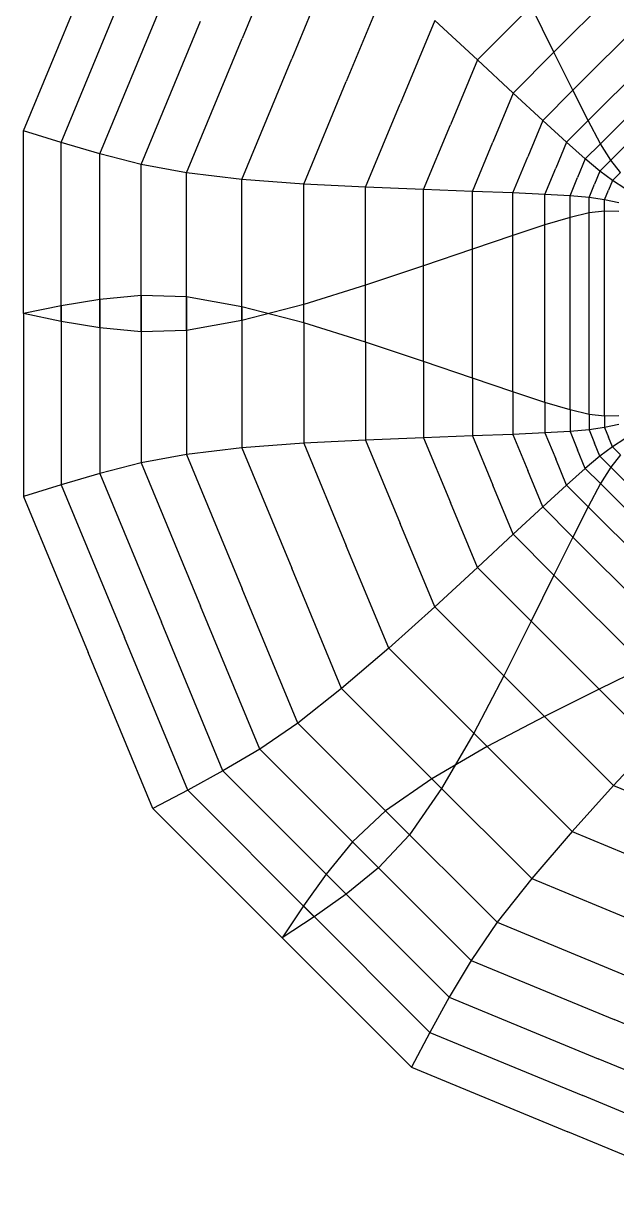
# Model space of a CAD drawing. Extents: x -1525 to 1525, y -1525 to 1545.
# Drawn here: x -1525 to -501, y -1525 to 501 of the extents above; entities that cross this region are included whole.
import ezdxf

# ---------------------------------------------------------------- set-up
doc = ezdxf.new("R2010")
doc.units = 0

msp = doc.modelspace()

# ---------------------------------------------------------------- linework, layer by layer
at = {"layer": 'CutLine', "color": 250, "linetype": 'CONTINUOUS'}
for p, q in [((-1525.4, 315.9), (-1413.7, 585.6)), ((-1525.4, 0), (-1525.4, 315.9)), ((-1525.4, 0), (-1525.4, 0)), ((-1525.4, 0), (-1525.4, -315.9)), ((-1525.4, -315.9), (-1413.7, -585.6)), ((-1302, -855.2), (-1413.7, -585.6)), ((-1078.6, -1078.6), (-1302, -855.2)), ((-1078.6, -1078.6), (-1078.6, -1078.6)), ((-1078.6, -1078.6), (-855.2, -1302)), ((-855.2, -1302), (-585.6, -1413.7)), ((-315.9, -1525.4), (-585.6, -1413.7))]:
    msp.add_line(p, q, dxfattribs=at)
at = {"layer": 'MountainLine', "color": 1, "linetype": 'CONTINUOUS'}
for p, q in [((-609.4, 451.7), (-451.7, 609.4)), ((-576.8, 385.9), (-385.9, 576.8)), ((-550.3, 333.5), (-333.5, 550.3)), ((-648.8, 531.5), (-741.7, 438.6)), ((-529, 293.7), (-293.7, 529)), ((-511.2, 265.1), (-265.1, 511.2)), ((-741.7, 438.6), (-815.2, 506.6)), ((-679.8, 381.2), (-741.7, 438.6)), ((-679.8, 381.2), (-715.1, 296.2)), ((-628.8, 333.9), (-679.8, 381.2)), ((-628.8, 333.9), (-654.7, 271.2)), ((-587.6, 296.2), (-628.8, 333.9)), ((-1460.4, 295.8), (-1525.4, 315.9)), ((-1525.4, 0), (-1525.4, 315.9)), ((-1525.4, 315.9), (-1525.4, 315.9)), ((-1393.7, 276.4), (-1460.4, 295.8)), ((-1460.4, -13.3), (-1460.4, 295.8)), ((-750.3, 211.1), (-715.1, 296.2)), ((-587.6, 296.2), (-606.3, 251.1)), ((-555.4, 267.4), (-587.6, 296.2)), ((-1322.1, 258), (-1393.7, 276.4)), ((-1393.7, -24.5), (-1393.7, 276.4)), ((-680.7, 208.5), (-654.7, 271.2)), ((-555.4, 267.4), (-568.6, 235.5)), ((-530.1, 246.2), (-555.4, 267.4)), ((-1244, 243.1), (-1322.1, 258)), ((-1322.1, -31.6), (-1322.1, 258)), ((-625, 206.1), (-606.3, 251.1)), ((-530.1, 246.2), (-539.5, 223.5)), ((-508.6, 230.2), (-530.1, 246.2)), ((-1148.3, 232), (-1244, 243.1)), ((-1244, -29.1), (-1244, 243.1)), ((-1041.4, 223.7), (-1148.3, 232)), ((-1148.3, -11.6), (-1148.3, 232)), ((-934.7, 218.3), (-1041.4, 223.7)), ((-1041.4, 16.1), (-1041.4, 223.7)), ((-581.7, 203.7), (-568.6, 235.5)), ((-548.9, 200.7), (-539.5, 223.5)), ((-508.6, 230.2), (-515.5, 213.5)), ((-487.1, 216.5), (-508.6, 230.2)), ((-834.6, 214.3), (-934.7, 218.3)), ((-934.7, 49.4), (-934.7, 218.3)), ((-750.3, 211.1), (-834.6, 214.3)), ((-834.6, 82.9), (-834.6, 214.3)), ((-680.7, 208.5), (-750.3, 211.1)), ((-625, 206.1), (-680.7, 208.5)), ((-581.7, 203.7), (-625, 206.1)), ((-548.9, 200.7), (-581.7, 203.7)), ((-522.4, 196.8), (-515.5, 213.5)), ((-522.4, 196.8), (-548.9, 200.7)), ((-497.6, 191.3), (-522.4, 196.8)), ((-581.7, -166.3), (-581.7, 166.3)), ((-548.9, -174.1), (-548.9, 174.1)), ((-522.4, -177.2), (-522.4, 177.2)), ((-625, -153.3), (-625, 153.3)), ((-680.7, -135), (-680.7, 135)), ((-750.3, -111.5), (-750.3, 111.5)), ((-1393.7, 24.5), (-1393.7, -276.4)), ((-1322.1, 31.6), (-1322.1, -258)), ((-1244, 29.1), (-1244, -243.1)), ((-1460.4, 13.3), (-1460.4, -295.8)), ((-1148.3, 11.6), (-1148.3, -232)), ((-1525.4, 0), (-1525.4, -315.9)), ((-1041.4, -16.1), (-1041.4, -223.7)), ((-934.7, -49.4), (-934.7, -218.3)), ((-834.6, -82.9), (-834.6, -214.3)), ((-548.9, -200.7), (-581.7, -203.7)), ((-522.4, -196.8), (-548.9, -200.7)), ((-548.9, -200.7), (-539.5, -223.5)), ((-497.6, -191.3), (-522.4, -196.8)), ((-522.4, -196.8), (-515.5, -213.5)), ((-934.7, -218.3), (-1041.4, -223.7)), ((-834.6, -214.3), (-934.7, -218.3)), ((-750.3, -211.1), (-834.6, -214.3)), ((-680.7, -208.5), (-750.3, -211.1)), ((-750.3, -211.1), (-715.1, -296.2)), ((-625, -206.1), (-680.7, -208.5)), ((-680.7, -208.5), (-654.7, -271.2)), ((-581.7, -203.7), (-625, -206.1)), ((-625, -206.1), (-606.3, -251.1)), ((-581.7, -203.7), (-568.6, -235.5)), ((-508.6, -230.2), (-515.5, -213.5)), ((-487.1, -216.5), (-508.6, -230.2)), ((-1244, -243.1), (-1322.1, -258)), ((-1148.3, -232), (-1244, -243.1)), ((-1041.4, -223.7), (-1148.3, -232)), ((-555.4, -267.4), (-568.6, -235.5)), ((-530.1, -246.2), (-539.5, -223.5)), ((-508.6, -230.2), (-530.1, -246.2)), ((-1322.1, -258), (-1393.7, -276.4)), ((-587.6, -296.2), (-606.3, -251.1)), ((-530.1, -246.2), (-555.4, -267.4)), ((-1393.7, -276.4), (-1460.4, -295.8)), ((-628.8, -333.9), (-654.7, -271.2)), ((-555.4, -267.4), (-587.6, -296.2)), ((-265.1, -511.2), (-511.2, -265.1)), ((-1460.4, -295.8), (-1525.4, -315.9)), ((-679.8, -381.2), (-715.1, -296.2)), ((-587.6, -296.2), (-628.8, -333.9)), ((-293.7, -529), (-529, -293.7)), ((-1525.4, -315.9), (-1525.4, -315.9)), ((-628.8, -333.9), (-679.8, -381.2)), ((-333.5, -550.3), (-550.3, -333.5)), ((-679.8, -381.2), (-741.7, -438.6)), ((-385.9, -576.8), (-576.8, -385.9)), ((-741.7, -438.6), (-815.2, -506.6)), ((-648.8, -531.5), (-741.7, -438.6)), ((-451.7, -609.4), (-609.4, -451.7)), ((-815.2, -506.6), (-894.6, -578.2)), ((-695.8, -626), (-815.2, -506.6)), ((-894.6, -578.2), (-976, -647.9)), ((-747.8, -725), (-894.6, -578.2)), ((-976, -647.9), (-1051.5, -707.7)), ((-803.7, -820.2), (-976, -647.9)), ((-531.5, -648.8), (-438.6, -741.7)), ((-1051.5, -707.7), (-1117.3, -752.4)), ((-859, -900.2), (-1051.5, -707.7)), ((-626, -695.8), (-506.6, -815.2)), ((-725, -747.8), (-578.2, -894.6)), ((-438.6, -741.7), (-506.6, -815.2)), ((-1117.3, -752.4), (-1180.9, -790.1)), ((-912.5, -957.2), (-1117.3, -752.4)), ((-1180.9, -790.1), (-1241.8, -823.5)), ((-968.2, -1002.9), (-1180.9, -790.1)), ((-820.2, -803.7), (-647.9, -976)), ((-1241.8, -823.5), (-1302, -855.2)), ((-1023.2, -1042), (-1241.8, -823.5)), ((-506.6, -815.2), (-578.2, -894.6)), ((-1078.6, -1078.6), (-1302, -855.2)), ((-1302, -855.2), (-1302, -855.2)), ((-900.2, -859), (-707.7, -1051.5)), ((-578.2, -894.6), (-647.9, -976)), ((-957.2, -912.5), (-752.4, -1117.3)), ((-1002.9, -968.2), (-790.1, -1180.9)), ((-647.9, -976), (-707.7, -1051.5)), ((-1042, -1023.2), (-823.5, -1241.8)), ((-707.7, -1051.5), (-752.4, -1117.3)), ((-1078.6, -1078.6), (-855.2, -1302)), ((-752.4, -1117.3), (-790.1, -1180.9)), ((-790.1, -1180.9), (-823.5, -1241.8)), ((-823.5, -1241.8), (-855.2, -1302)), ((-855.2, -1302), (-855.2, -1302))]:
    msp.add_line(p, q, dxfattribs=at)
at = {"layer": 'ValleyLine', "color": 5, "linetype": 'CONTINUOUS'}
for p, q in [((-1051.5, 707.7), (-1147.7, 475.4)), ((-976, 647.9), (-1062.2, 440)), ((-1525.4, 315.9), (-1413.7, 585.6)), ((-894.6, 578.2), (-968, 401)), ((-1460.4, 295.8), (-1351.1, 559.6)), ((-1393.7, 276.4), (-1287.3, 533.2)), ((-609.4, 451.7), (-648.8, 531.5)), ((-1322.1, 258), (-1219.7, 505.2)), ((-815.2, 506.6), (-874.9, 362.4)), ((-1244, 243.1), (-1147.7, 475.4)), ((-609.4, 451.7), (-679.8, 381.2)), ((-576.8, 385.9), (-609.4, 451.7)), ((-1148.3, 232), (-1062.2, 440)), ((-741.7, 438.6), (-788.2, 326.5)), ((-1041.4, 223.7), (-968, 401)), ((-576.8, 385.9), (-628.8, 333.9)), ((-550.3, 333.5), (-576.8, 385.9)), ((-934.7, 218.3), (-874.9, 362.4)), ((-834.6, 214.3), (-788.2, 326.5)), ((-550.3, 333.5), (-587.6, 296.2)), ((-529, 293.7), (-550.3, 333.5)), ((-529, 293.7), (-555.4, 267.4)), ((-511.2, 265.1), (-529, 293.7)), ((-511.2, 265.1), (-530.1, 246.2)), ((-494.7, 244.1), (-511.2, 265.1)), ((-494.7, 244.1), (-508.6, 230.2)), ((-750.3, 111.5), (-750.3, 211.1)), ((-680.7, 135), (-680.7, 208.5)), ((-625, 153.3), (-625, 206.1)), ((-581.7, 166.3), (-581.7, 203.7)), ((-548.9, 174.1), (-548.9, 200.7)), ((-522.4, 177.2), (-522.4, 196.8)), ((-581.7, 166.3), (-625, 153.3)), ((-548.9, 174.1), (-581.7, 166.3)), ((-522.4, 177.2), (-548.9, 174.1)), ((-497.6, 176.6), (-522.4, 177.2)), ((-625, 153.3), (-680.7, 135)), ((-680.7, 135), (-750.3, 111.5)), ((-750.3, 111.5), (-834.6, 82.9)), ((-834.6, 82.9), (-934.7, 49.4)), ((-834.6, -82.9), (-834.6, 82.9)), ((-934.7, 49.4), (-1041.4, 16.1)), ((-934.7, -49.4), (-934.7, 49.4)), ((-1393.7, 24.5), (-1460.4, 13.3)), ((-1322.1, 31.6), (-1393.7, 24.5)), ((-1393.7, 24.5), (-1393.7, -24.5)), ((-1244, 29.1), (-1322.1, 31.6)), ((-1322.1, 31.6), (-1322.1, -31.6)), ((-1148.3, 11.6), (-1244, 29.1)), ((-1244, 29.1), (-1244, -29.1)), ((-1460.4, 13.3), (-1525.4, 0)), ((-1460.4, 13.3), (-1460.4, -13.3)), ((-1041.4, 16.1), (-1148.3, -11.6)), ((-1041.4, -16.1), (-1148.3, 11.6)), ((-1148.3, 11.6), (-1148.3, -11.6)), ((-1041.4, -16.1), (-1041.4, 16.1)), ((-1460.4, -13.3), (-1525.4, 0)), ((-1525.4, 0), (-1525.4, 0)), ((-1525.4, 0), (-1525.4, 0)), ((-1525.4, 0), (-1525.4, 0)), ((-1393.7, -24.5), (-1460.4, -13.3)), ((-1148.3, -11.6), (-1244, -29.1)), ((-934.7, -49.4), (-1041.4, -16.1)), ((-1322.1, -31.6), (-1393.7, -24.5)), ((-1244, -29.1), (-1322.1, -31.6)), ((-834.6, -82.9), (-934.7, -49.4)), ((-750.3, -111.5), (-834.6, -82.9)), ((-680.7, -135), (-750.3, -111.5)), ((-750.3, -111.5), (-750.3, -211.1)), ((-625, -153.3), (-680.7, -135)), ((-680.7, -135), (-680.7, -208.5)), ((-581.7, -166.3), (-625, -153.3)), ((-625, -153.3), (-625, -206.1)), ((-548.9, -174.1), (-581.7, -166.3)), ((-581.7, -166.3), (-581.7, -203.7)), ((-522.4, -177.2), (-548.9, -174.1)), ((-548.9, -174.1), (-548.9, -200.7)), ((-497.6, -176.6), (-522.4, -177.2)), ((-522.4, -177.2), (-522.4, -196.8)), ((-934.7, -218.3), (-874.9, -362.4)), ((-834.6, -214.3), (-788.2, -326.5)), ((-1244, -243.1), (-1147.7, -475.4)), ((-1148.3, -232), (-1062.2, -440)), ((-1041.4, -223.7), (-968, -401)), ((-494.7, -244.1), (-508.6, -230.2)), ((-1322.1, -258), (-1219.7, -505.2)), ((-511.2, -265.1), (-530.1, -246.2)), ((-494.7, -244.1), (-511.2, -265.1)), ((-1393.7, -276.4), (-1287.3, -533.2)), ((-529, -293.7), (-555.4, -267.4)), ((-511.2, -265.1), (-529, -293.7)), ((-1460.4, -295.8), (-1351.1, -559.6)), ((-550.3, -333.5), (-587.6, -296.2)), ((-529, -293.7), (-550.3, -333.5)), ((-1525.4, -315.9), (-1413.7, -585.6)), ((-741.7, -438.6), (-788.2, -326.5)), ((-576.8, -385.9), (-628.8, -333.9)), ((-550.3, -333.5), (-576.8, -385.9)), ((-815.2, -506.6), (-874.9, -362.4)), ((-609.4, -451.7), (-679.8, -381.2)), ((-894.6, -578.2), (-968, -401)), ((-576.8, -385.9), (-609.4, -451.7)), ((-976, -647.9), (-1062.2, -440)), ((-609.4, -451.7), (-648.8, -531.5)), ((-1051.5, -707.7), (-1147.7, -475.4)), ((-1117.3, -752.4), (-1219.7, -505.2)), ((-1180.9, -790.1), (-1287.3, -533.2)), ((-648.8, -531.5), (-695.8, -626)), ((-531.5, -648.8), (-648.8, -531.5)), ((-1241.8, -823.5), (-1351.1, -559.6)), ((-1302, -855.2), (-1413.7, -585.6)), ((-695.8, -626), (-747.8, -725)), ((-626, -695.8), (-695.8, -626)), ((-451.7, -609.4), (-531.5, -648.8)), ((-531.5, -648.8), (-626, -695.8)), ((-626, -695.8), (-725, -747.8)), ((-747.8, -725), (-803.7, -820.2)), ((-725, -747.8), (-747.8, -725)), ((-725, -747.8), (-820.2, -803.7)), ((-820.2, -803.7), (-900.2, -859)), ((-820.2, -803.7), (-803.7, -820.2)), ((-803.7, -820.2), (-859, -900.2)), ((-506.6, -815.2), (-362.4, -874.9)), ((-900.2, -859), (-957.2, -912.5)), ((-900.2, -859), (-859, -900.2)), ((-859, -900.2), (-912.5, -957.2)), ((-578.2, -894.6), (-401, -968)), ((-957.2, -912.5), (-1002.9, -968.2)), ((-957.2, -912.5), (-912.5, -957.2)), ((-1002.9, -968.2), (-1042, -1023.2)), ((-1002.9, -968.2), (-968.2, -1002.9)), ((-912.5, -957.2), (-968.2, -1002.9)), ((-647.9, -976), (-440, -1062.2)), ((-968.2, -1002.9), (-1023.2, -1042)), ((-1042, -1023.2), (-1078.6, -1078.6)), ((-1042, -1023.2), (-1023.2, -1042)), ((-1023.2, -1042), (-1078.6, -1078.6)), ((-707.7, -1051.5), (-475.4, -1147.7)), ((-1078.6, -1078.6), (-1078.6, -1078.6)), ((-1078.6, -1078.6), (-1078.6, -1078.6)), ((-1078.6, -1078.6), (-1078.6, -1078.6)), ((-752.4, -1117.3), (-505.2, -1219.7)), ((-790.1, -1180.9), (-533.2, -1287.3)), ((-258, -1322.1), (-505.2, -1219.7)), ((-823.5, -1241.8), (-559.6, -1351.1)), ((-276.4, -1393.7), (-533.2, -1287.3)), ((-855.2, -1302), (-585.6, -1413.7)), ((-295.8, -1460.4), (-559.6, -1351.1)), ((-315.9, -1525.4), (-585.6, -1413.7))]:
    msp.add_line(p, q, dxfattribs=at)

doc.saveas('drawing.dxf')
